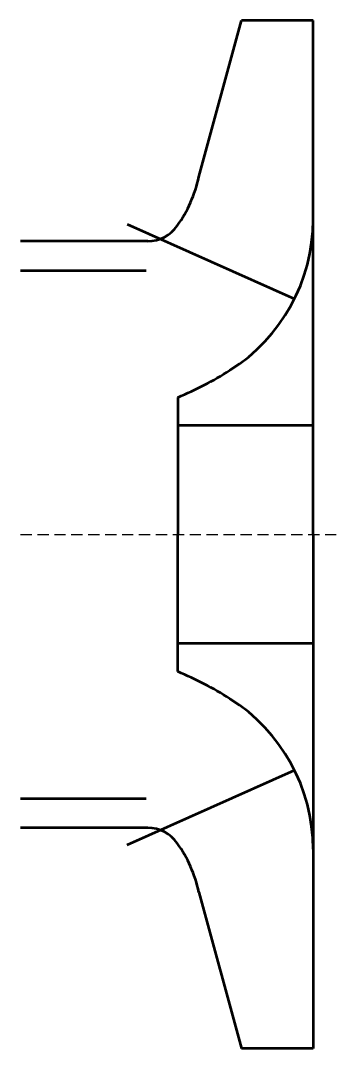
# Model space of a CAD drawing. Header units: millimetres. Extents: x 36 to 1490, y 71 to 799.
# Drawn here: x 516.3 to 606.7, y 441.5 to 730.5 of the extents above; entities that cross this region are included whole.
import ezdxf

# ---------------------------------------------------------------- set-up
doc = ezdxf.new("R2010")
doc.units = ezdxf.units.MM
doc.linetypes.add('невидимая2', pattern=[4.7625, 3.175, -1.5875])
doc.layers.get('0').update_dxf_attribs({"lineweight": 53})
doc.layers.add('кр', color=10, linetype='Continuous', lineweight=53)
doc.layers.add('пунктир', color=7, linetype='невидимая2', lineweight=25)

msp = doc.modelspace()

# ---------------------------------------------------------------- linework, layer by layer
for p, q in [((598.6667, 730.4806), (578.5667, 730.4806)), ((598.6667, 585.9806), (598.6667, 730.4806)), ((552.2036, 668.4806), (516.3207, 668.4806)), ((598.6667, 665.1116), (598.6667, 665.1116)), ((516.3207, 660.2306), (551.67, 660.2306)), ((560.5914, 624.5361), (560.5914, 585.9806)), ((598.6667, 616.5806), (560.5914, 616.5806)), ((560.5914, 547.425), (560.5914, 585.9806)), ((598.6667, 585.9806), (598.6667, 441.4806)), ((598.6667, 555.3806), (560.5914, 555.3806)), ((516.3207, 511.7306), (551.67, 511.7306)), ((598.6667, 506.8496), (598.6667, 506.8496)), ((552.2036, 503.4806), (516.3207, 503.4806)), ((598.6667, 441.4806), (578.5667, 441.4806))]:
    msp.add_line(p, q)
for centre, radius, start, end in [((548.6667, 674.4806), 50, 302.142872, 0), ((522.0651, 716.8168), 100, 292.660078, 302.142872), ((522.0651, 455.1444), 100, 57.857128, 67.339922), ((548.6667, 497.4806), 50, 0, 57.857128)]:
    msp.add_arc(centre, radius, start, end)
at = {"layer": 'кр'}
for p, q in [((566.5077, 686.549), (578.5667, 730.4806)), ((546.3734, 673.2021), (593.4135, 652.2585)), ((546.3734, 498.759), (593.4135, 519.7026)), ((566.5077, 485.4121), (578.5667, 441.4806))]:
    msp.add_line(p, q, dxfattribs=at)
for centre, radius, start, end in [((531.2001, 693.9308), 36.071, 324.121726, 348.191226), ((552.2036, 678.4806), 10, 270, 325.32137), ((552.2036, 493.4806), 10, 34.67863, 90), ((531.2001, 478.0303), 36.071, 11.808774, 35.878274)]:
    msp.add_arc(centre, radius, start, end, dxfattribs=at)
at = {"layer": 'пунктир'}
msp.add_line((516.3207, 585.9806), (606.6667, 585.9806), dxfattribs=at)

doc.saveas('drawing.dxf')
